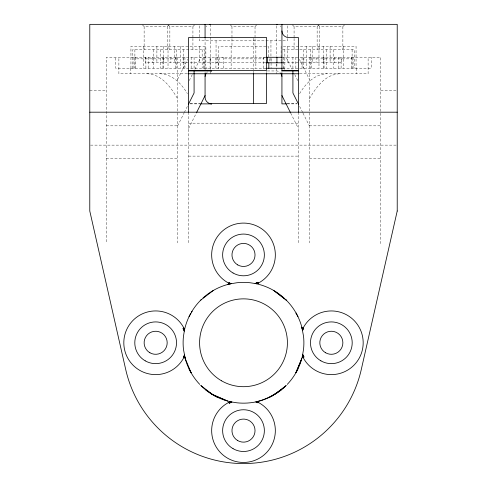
<?xml version="1.0" encoding="UTF-8"?>
<svg xmlns="http://www.w3.org/2000/svg" width="487" height="487" viewBox="0 0 487 487"><rect width="100%" height="100%" fill="white"/><g stroke="black" fill="none" stroke-linecap="round" stroke-linejoin="round"><path stroke-width="0.37" stroke-dasharray="2.44 1.83" d="M177.621 79.32L187.635 59.292M189.266 80.586L192.262 74.596M194.922 69.27L200.912 57.289M177.621 125.908L184.007 113.136M184.342 112.46L187.367 106.41M188.597 128.501L196.328 113.039M176.531 57.289L175.63 58.854L135.69 58.854L134.783 57.289M264.374 57.289L263.467 58.854L223.533 58.854L222.626 57.289M352.217 57.289L351.31 58.854L311.37 58.854L310.469 57.289M299.627 93.65C305.483 83.63 314.754 74.042 327.112 73.762M309.379 98.794C316.106 87.252 325.395 74.067 340.169 73.762M205.995 26.791L206.677 25.957M142.374 24.788L144.128 26.548L167.187 26.548L168.946 24.788M168.1 24.788L169.86 26.548L192.919 26.548L194.672 24.788M230.217 24.788L231.97 26.548L255.03 26.548L256.783 24.788M292.328 24.788L294.081 26.548L317.14 26.548L318.9 24.788M318.054 24.788L319.813 26.548L342.872 26.548L344.626 24.788M206.677 72.545L207.511 71.863M283.306 46.308L356.064 46.308L356.064 68.271M282.624 49.607L354.329 49.607L354.329 68.271M265.738 57.289L106.251 57.289L106.251 243.628M282.953 57.289L380.749 57.289L380.749 243.628M265.251 62.78L145.424 62.78L145.424 57.289M282.953 62.78L341.576 62.78L341.576 57.289M265.75 68.271L115.723 68.271L115.723 57.289M282.624 68.271L371.277 68.271L371.277 57.289M267.351 70.938L276.981 70.962L278.54 71.352L280.323 72.545M187.3 73.762L118.883 73.762L118.883 57.289M299.7 73.762L368.117 73.762L368.117 57.289M89.778 90.229L106.251 90.229M380.749 90.229L396.473 90.229M190.088 103.408L199.987 103.408M287.172 103.408L296.906 103.408M190.088 103.877L199.755 103.877M287.172 103.877L296.906 103.877M188.597 123.168L298.403 123.168M106.251 125.835L177.621 125.835M309.379 125.835L380.749 125.835M90.539 145.132L397.222 145.132M188.597 156.114L298.403 156.114M106.251 158.774L177.621 158.774M309.379 158.774L380.749 158.774M159.888 73.762C172.246 74.042 181.517 83.63 187.373 93.65M146.831 73.762C161.605 74.067 170.894 87.252 177.621 98.794M284.858 69.355L283.038 67.541M280.323 25.957L281.005 26.791M206.999 69.008L205.569 66.865L205.07 64.345M299.365 59.292L309.379 79.32M286.088 57.289L292.078 69.27M294.738 74.596L298.403 81.913M299.633 106.41L302.658 112.46M302.993 113.136L309.379 125.908M290.672 113.039L298.403 128.501M356.624 68.271L356.624 73.762M353.075 57.289L353.075 68.271M352.107 49.607L352.107 68.271M351.31 57.289L351.31 68.271M343.7 46.308L343.7 68.271M342.872 26.548L342.872 49.607M341.107 57.289L341.107 68.271M338.836 57.289L338.836 68.271M334.301 57.289L334.301 62.78M333.565 49.607L333.565 68.271M330.107 46.308L330.107 62.78M326.375 49.607L326.375 68.271M324.05 57.289L324.05 68.271M323.545 46.308L323.545 62.78M323.405 57.289L323.405 68.271M319.813 26.548L319.813 49.607M318.979 46.308L318.979 68.271M317.14 26.548L317.14 49.607M316.112 57.289L316.112 62.78M312.173 46.308L312.173 62.78M311.37 57.289L311.37 68.271M310.578 49.607L310.578 68.271M309.379 57.289L309.379 242.891M306.615 46.308L306.615 68.271M303.888 57.289L303.888 62.78M303.389 49.607L303.389 68.271M302.062 57.289L302.062 68.271M298.403 112.193L298.403 242.891M295.853 57.289L295.853 68.271M294.081 26.548L294.081 37.949M294.081 38.449L294.081 49.607M292.912 57.289L292.912 69.434M287.683 46.308L287.683 62.78M287.421 25.848L287.421 37.828M287.421 38.576L287.421 40.823L199.579 40.823L199.579 38.576M284.846 49.607L284.846 68.271M283.44 57.289L283.44 68.271M281.93 71.479L281.93 73.762M281.121 46.308L281.121 62.032M276.902 63.876L276.902 68.271M276.439 25.848L276.439 56.279M276.439 63.876L276.439 73.762M271.076 58.757L271.076 68.271M270.949 40.823L270.949 62.78M269.664 58.665L269.664 62.093M268.221 56.912L268.221 46.308L218.779 46.308L218.779 68.271M266.559 71.218L266.559 72.715M263.467 57.289L263.467 68.271M255.864 46.308L255.864 68.271M255.03 26.548L255.03 37.949M255.03 38.71L255.03 46.308M253.38 38.272L253.38 69.72M253.38 71.218L253.38 72.715M231.97 26.548L231.97 37.949M231.97 38.71L231.97 46.308M231.136 46.308L231.136 68.271M223.533 57.289L223.533 68.271M219.552 57.289L219.552 62.78M218.164 62.78L218.164 68.271M217.336 57.289L217.336 62.78M216.051 40.823L216.051 62.78M215.924 57.289L215.924 68.271M210.561 24.35L210.561 73.762M210.098 68.271L210.098 57.289L210.074 62.78M205.879 62.78L205.879 46.308L130.936 46.308L130.936 68.271M205.07 38.108L205.07 73.762M204.376 68.271L204.376 49.607L132.671 49.607L132.671 68.271M203.56 57.289L203.56 68.271M202.154 49.607L202.154 68.271M199.579 25.848L199.579 37.828M199.317 46.308L199.317 62.78M194.088 57.289L194.088 69.434M192.919 26.548L192.919 37.949M192.919 38.449L192.919 49.607M191.148 57.289L191.148 68.271M188.597 112.193L188.597 242.891M184.938 57.289L184.938 68.271M183.611 49.607L183.611 68.271M183.112 57.289L183.112 62.78M180.385 46.308L180.385 68.271M177.621 57.289L177.621 242.891M176.422 49.607L176.422 68.271M175.63 57.289L175.63 68.271M174.827 46.308L174.827 62.78M170.888 57.289L170.888 62.78M169.86 26.548L169.86 49.607M168.021 46.308L168.021 68.271M167.187 26.548L167.187 49.607M163.595 57.289L163.595 68.271M163.455 46.308L163.455 62.78M162.95 57.289L162.95 68.271M160.625 49.607L160.625 68.271M156.893 46.308L156.893 62.78M153.435 49.607L153.435 68.271M152.699 57.289L152.699 62.78M148.164 57.289L148.164 68.271M145.893 57.289L145.893 68.271M144.128 26.548L144.128 49.607M143.3 46.308L143.3 68.271M135.69 57.289L135.69 68.271M134.893 49.607L134.893 68.271M133.925 57.289L133.925 68.271M130.376 68.271L130.376 73.762"/><path stroke-width="0.73" d="M205.07 76.422L205.995 73.373M190.788 313.305A60.388 60.388 0 0 0 184.591 329.474L183.459 336.28A60.388 60.388 0 0 0 183.459 349.264L185.17 358.402L191.202 372.969L189.053 368.896M302.774 354.347L303.991 357.105L302.671 354.859L303.529 357.348L302.512 355.595L303.237 357.501L302.409 356.07L303.541 349.264A60.388 60.388 0 0 0 303.541 336.28L301.83 327.142L302.415 329.51A31.844 31.844 0 0 1 351.048 317.761A31.844 31.844 0 0 1 351.048 367.788A31.844 31.844 0 0 1 302.409 356.07A60.388 60.388 0 0 1 296.577 371.581M184.354 354.98L183.471 357.348L184.482 355.583L183.763 357.501L184.591 356.07A60.388 60.388 0 0 0 190.423 371.581M302.646 330.57L303.529 328.201L302.518 329.967L303.237 328.049L302.415 329.51A60.388 60.388 0 0 0 296.212 313.305M297.947 368.896L295.798 372.969L301.83 358.402M295.798 372.969L301.295 359.905M188.378 104.395L194.088 92.968L194.088 70.767M196.669 112.363L205.07 95.562M189.053 316.647L192.109 311.272M200.796 300.071L213.306 290.471M284.986 386.501L273.694 395.073L269.628 397.222M281.133 390.008L272.257 395.754M210.372 70.81L211.656 70.469L211.656 70.938L188.597 70.938M205.07 73.762L205.07 97.284C205.033 100.578 207.736 103.561 211.011 103.841L211.656 103.408L211.656 103.877L200.498 103.877M255.078 283.501L257.83 282.283L255.584 283.604L249.989 282.734A60.388 60.388 0 0 0 237.011 282.734L230.205 283.866A60.388 60.388 0 0 0 202.994 297.983M231.922 402.043L229.17 403.266L231.416 401.945L237.011 402.816A60.388 60.388 0 0 0 249.989 402.816C263.613 401.483 276.111 394.433 286.204 385.479A60.388 60.388 0 0 1 274.936 394.336M227.867 284.438L230.235 283.86M209.489 24.453L210.561 24.35M265.841 57.289L282.198 57.289M265.817 62.78L282.576 62.78M266.042 68.271L282.423 68.271M188.597 70.469L266.559 70.469L266.559 37.523L188.597 37.523L188.597 112.193M281.93 70.469L298.403 70.469M298.403 70.938L281.93 70.938L281.93 24.35M188.049 73.762L298.951 73.762M209.428 103.408L266.559 103.408L266.559 73.464M286.423 103.877L281.93 103.877L281.93 73.762M89.778 112.193L397.222 112.193M276.439 24.35L277.511 24.453M211.011 70.901L211.656 70.938M211.011 103.841L211.656 103.877M231.295 283.629L228.927 282.746L230.692 283.757L228.774 283.038L230.205 283.866A31.844 31.844 0 0 1 218.486 235.227A31.844 31.844 0 0 1 268.514 235.227A31.844 31.844 0 0 1 256.795 283.866A60.388 60.388 0 0 1 284.006 297.983M255.705 401.921L258.073 402.804L256.308 401.793L258.226 402.512L256.795 401.684A60.388 60.388 0 0 0 272.97 395.487M227.867 401.105L213.306 395.073L205.867 390.008M226.37 400.57L211.997 394.166M217.372 397.222L213.306 395.073L200.796 385.479A60.388 60.388 0 0 0 212.064 394.336M273.694 290.471L286.204 300.071L275.003 291.384M281.005 73.373L281.93 76.422M297.947 316.647L295.798 312.581L296.48 314.018M298.622 104.395L292.912 92.968L292.912 70.767M281.93 95.562L290.331 112.363M190.52 371.526L191.202 372.969M184.226 331.197L183.009 328.445L184.33 330.691L183.471 328.201L184.488 329.949L183.763 328.049L184.591 329.474A31.844 31.844 0 0 0 135.952 317.761A31.844 31.844 0 0 0 135.952 367.788A31.844 31.844 0 0 0 184.591 356.07L185.17 358.402M281.93 30.937C281.876 34.461 285.005 37.584 288.517 37.523L298.403 37.523L298.403 112.193M276.926 57.289L276.926 62.78M268.836 62.78L268.836 68.271M267.448 57.289L267.448 62.78M253.38 73.464L253.38 103.408M205.07 24.35L205.07 37.523M295.457 373.559A60.388 60.388 0 0 1 287.263 384.389M214.03 395.487A60.388 60.388 0 0 0 230.205 401.684L231.416 401.945L228.927 402.804L230.68 401.787L228.774 402.512L230.205 401.684A31.844 31.844 0 0 0 218.486 450.317A31.844 31.844 0 0 0 268.514 450.317A31.844 31.844 0 0 0 256.795 401.684M199.737 384.389A60.388 60.388 0 0 1 191.543 373.559M191.543 311.99A60.388 60.388 0 0 1 201.338 299.535M285.662 299.535A60.388 60.388 0 0 1 295.457 311.99M397.222 211.011L361.293 369.481A120.782 120.782 0 0 1 125.707 369.481L89.778 211.011L89.778 24.35L397.222 24.35L397.222 211.011M258.073 282.746L256.32 283.763L255.584 283.604L258.073 282.746M258.226 283.038L256.32 283.763L258.226 283.038M320.909 360.843A20.862 20.862 0 0 0 352.204 342.775A20.862 20.862 0 0 0 320.909 324.707A20.862 20.862 0 0 0 320.909 360.843M233.066 273A20.862 20.862 0 0 0 264.362 254.932A20.862 20.862 0 0 0 233.066 236.865A20.862 20.862 0 0 0 233.066 273M145.229 360.843A20.862 20.862 0 0 0 176.519 342.775A20.862 20.862 0 0 0 145.229 324.707A20.862 20.862 0 0 0 145.229 360.843M233.066 448.685A20.862 20.862 0 0 0 264.362 430.618A20.862 20.862 0 0 0 233.066 412.55A20.862 20.862 0 0 0 233.066 448.685M149.893 352.758A11.53 11.53 0 0 0 167.187 342.775A11.53 11.53 0 0 0 149.893 332.791A11.53 11.53 0 0 0 149.893 352.758M237.735 440.601A11.53 11.53 0 0 0 255.03 430.618A11.53 11.53 0 0 0 237.735 420.628A11.53 11.53 0 0 0 237.735 440.601M325.578 352.758A11.53 11.53 0 0 0 342.872 342.775A11.53 11.53 0 0 0 325.578 332.791A11.53 11.53 0 0 0 325.578 352.758M237.735 264.916A11.53 11.53 0 0 0 255.03 254.932A11.53 11.53 0 0 0 237.735 244.949A11.53 11.53 0 0 0 237.735 264.916M221.542 380.81A43.921 43.921 0 0 0 287.421 342.775A43.921 43.921 0 0 0 221.542 304.74A43.921 43.921 0 0 0 221.542 380.81"/></g></svg>
